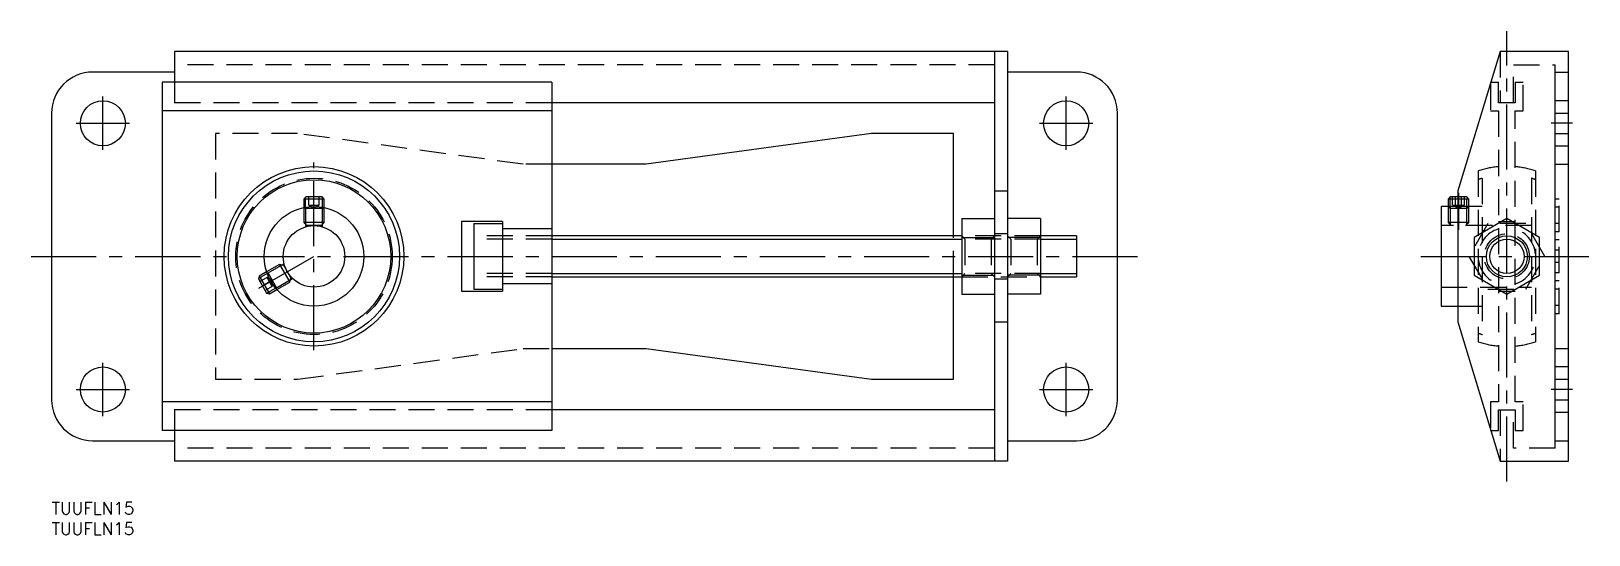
# Model space of a CAD drawing. Extents: x -5 to 375, y -8 to 115.
import ezdxf

# ---------------------------------------------------------------- set-up
doc = ezdxf.new("R2010")
doc.units = 0
doc.header["$LTSCALE"] = 0.5
doc.linetypes.add('CENTER', pattern=[50.8, 31.75, -6.35, 6.35, -6.35])
doc.linetypes.add('DASHED', pattern=[19.05, 12.7, -6.35])
for name, color, linetype in [('MSM_CENTER', 1, 'CENTER'), ('MSM_CONTINUOUS', 7, 'CONTINUOUS'), ('MSM_DASHED', 4, 'DASHED'), ('MSM_NARROW', 5, 'CONTINUOUS'), ('MSM_PART_NUMBER', 7, 'CONTINUOUS')]:
    doc.layers.add(name, color=color, linetype=linetype)
doc.styles.get("Standard").update_dxf_attribs({"font": 'txt.shx', "height": 3, "bigfont": 'bigfont.shx'})

msp = doc.modelspace()

# ---------------------------------------------------------------- linework, layer by layer
at = {"layer": 'MSM_CENTER'}
for p, q in [((355, 5), (355, 115)), ((12.5, 86), (12.5, 99)), ((247.5, 86), (247.5, 99)), ((6, 92.5), (19, 92.5)), ((241, 92.5), (254, 92.5)), ((371, 92.5), (365.8, 92.5)), ((64, 37.09), (64, 82.91)), ((343.2, 75.5), (343.2, 66.5)), ((-5, 60), (265, 60)), ((50.58, 52.25), (64, 60)), ((334, 60), (375, 60)), ((12.5, 21), (12.5, 34)), ((247.5, 21), (247.5, 34)), ((6, 27.5), (19, 27.5)), ((241, 27.5), (254, 27.5)), ((371, 27.5), (365.8, 27.5))]:
    msp.add_line(p, q, dxfattribs=at)
at = {"layer": 'MSM_CONTINUOUS'}
for p, q in [((233.2, 110), (30, 110)), ((30, 110), (30, 102.5)), ((230, 110), (230, 10)), ((233.2, 110), (233.2, 10)), ((353.4, 110), (343, 76)), ((370, 110), (353.4, 110)), ((370, 10), (370, 110)), ((30, 105), (10, 105)), ((250, 105), (233.2, 105)), ((366.8, 105), (370, 105)), ((366.8, 15), (366.8, 105)), ((27, 102.5), (27, 17.5)), ((122, 102.5), (27, 102.5)), ((122, 102.5), (122, 17.5)), ((351, 102.5), (351.11, 102.5)), ((351, 102.5), (351, 102.15)), ((122, 95.5), (27, 95.5)), ((230, 97.5), (122, 97.5)), ((0, 95), (0, 25)), ((260, 25), (260, 95)), ((200, 90), (145, 82.5)), ((220, 90), (200, 90)), ((220, 65), (220, 90)), ((145, 82.5), (122, 82.5)), ((343, 76), (343, 44)), ((61.99, 74.5), (61.5, 74.01)), ((66.5, 74.01), (61.5, 74.01)), ((61.5, 74.01), (61.5, 71.89)), ((66.01, 74.5), (61.99, 74.5)), ((66.5, 74.01), (66.01, 74.5)), ((66.5, 71.89), (66.5, 74.01)), ((230, 76), (233.2, 76)), ((341.19, 74.5), (340.7, 74.01)), ((340.7, 74.01), (340.7, 72.15)), ((343, 74.01), (340.7, 74.01)), ((343, 74.5), (341.19, 74.5)), ((100, 68.5), (100, 51.5)), ((110, 68.5), (100, 68.5)), ((110, 68.5), (110, 51.5)), ((222, 69.24), (230, 69.24)), ((222, 69.24), (222, 50.76)), ((241.2, 69.24), (233.2, 69.24)), ((241.2, 69.24), (241.2, 50.76)), ((343, 72.15), (339, 72.15)), ((339, 72.15), (339, 47.85)), ((355, 69.24), (347, 64.62)), ((363, 64.62), (355, 69.24)), ((103, 68), (103, 52)), ((103, 68), (110, 68)), ((122, 66.71), (110, 66.71)), ((222, 65), (122, 65)), ((222, 64.62), (230, 64.62)), ((241.2, 64.62), (233.2, 64.62)), ((250, 65), (241.2, 65)), ((250, 65), (250, 55)), ((347, 64.62), (347, 55.38)), ((363, 55.38), (363, 64.62)), ((103, 60), (110, 60)), ((50.62, 55.16), (50.44, 54.49)), ((50.44, 54.49), (52.45, 51.01)), ((52.45, 56.22), (50.62, 55.16)), ((50.62, 55.16), (53.12, 50.83)), ((122, 53.29), (110, 53.29)), ((122, 55), (222, 55)), ((220, 30), (220, 55)), ((222, 55.38), (230, 55.38)), ((241.2, 55.38), (233.2, 55.38)), ((241.2, 55), (250, 55)), ((347, 55.38), (355, 50.76)), ((355, 50.76), (363, 55.38)), ((52.45, 51.01), (53.12, 50.83)), ((53.12, 50.83), (54.95, 51.89)), ((100, 51.5), (110, 51.5)), ((103, 52), (110, 52)), ((222, 50.76), (230, 50.76)), ((241.2, 50.76), (233.2, 50.76)), ((339, 47.85), (343, 47.85)), ((230, 44), (233.2, 44)), ((343, 44), (353.4, 10)), ((122, 37.5), (145, 37.5)), ((145, 37.5), (200, 30)), ((200, 30), (220, 30)), ((122, 24.5), (27, 24.5)), ((230, 22.5), (122, 22.5)), ((122, 17.5), (27, 17.5)), ((30, 17.5), (30, 10)), ((351, 17.85), (351, 17.5)), ((351, 17.5), (351.11, 17.5)), ((10, 15), (30, 15)), ((233.2, 15), (250, 15)), ((366.8, 15), (370, 15)), ((233.2, 10), (30, 10)), ((353.4, 10), (370, 10))]:
    msp.add_line(p, q, dxfattribs=at)
for centre, radius in [((12.5, 92.5), 5.5), ((247.5, 92.5), 5.5), ((64, 60), 21.91), ((64, 60), 20.86), ((64, 60), 18.73), ((64, 60), 12.15), ((64, 60), 7.5), ((355, 60), 5), ((12.5, 27.5), 5.5), ((247.5, 27.5), 5.5)]:
    msp.add_circle(centre, radius, dxfattribs=at)
for centre, start, end in [((10, 95), 90, 180), ((250, 95), 360, 90), ((10, 25), 180, 270), ((250, 25), 270, 0)]:
    msp.add_arc(centre, 10, start, end, dxfattribs=at)
at = {"layer": 'MSM_DASHED'}
for p, q in [((230, 106.8), (30, 106.8)), ((353.4, 110), (353.4, 97.5)), ((356.6, 106.8), (366.8, 106.8)), ((356.6, 97.5), (356.6, 106.8)), ((366.8, 105), (366.8, 106.8)), ((30, 102.5), (30, 97.5)), ((351, 102.15), (351, 95.5)), ((351.11, 102.5), (353, 102.5)), ((353, 97.5), (353, 102.5)), ((357, 102.5), (359, 102.5)), ((357, 102.5), (357, 97.5)), ((359, 95.5), (359, 102.5)), ((122, 97.5), (27, 97.5)), ((351, 95.5), (353, 95.5)), ((357, 97.5), (353, 97.5)), ((353, 95.5), (353, 24.5)), ((357, 24.5), (357, 95.5)), ((357, 95.5), (359, 95.5)), ((370, 98), (366.8, 98)), ((60, 90), (40, 90)), ((40, 90), (40, 30)), ((115, 82.5), (60, 90)), ((366.8, 90), (370, 90)), ((366.8, 87), (370, 87)), ((122, 82.5), (115, 82.5)), ((348, 80.86), (348, 39.14)), ((362, 80.86), (362, 39.14)), ((366.8, 82.5), (370, 82.5)), ((349, 79.08), (349, 40.92)), ((361, 79.08), (361, 40.92)), ((62.75, 72.5), (62.75, 74.5)), ((62.75, 72.5), (65.25, 72.5)), ((62.75, 72.5), (64, 71.78)), ((64, 72.5), (64, 74.5)), ((64, 71.78), (65.25, 72.5)), ((65.25, 72.5), (65.25, 74.5)), ((341.76, 72.5), (341.76, 74.5)), ((341.76, 72.5), (344.64, 72.5)), ((341.95, 72.5), (343.2, 71.78)), ((342.48, 72.5), (342.48, 74.5)), ((345.21, 74.5), (343, 74.5)), ((345.7, 74.01), (343, 74.01)), ((343.2, 71.78), (344.45, 72.5)), ((343.92, 72.5), (343.92, 74.5)), ((344.64, 72.5), (344.64, 74.5)), ((345.7, 74.01), (345.21, 74.5)), ((345.27, 67.5), (345.27, 74.44)), ((345.7, 68.25), (345.7, 74.01)), ((367.8, 74), (366.8, 74)), ((367.8, 66), (367.8, 74)), ((61.5, 71.89), (61.5, 68.25)), ((61.72, 71.93), (61.93, 71.72)), ((61.93, 71.97), (61.93, 67.21)), ((66.07, 71.72), (61.93, 71.72)), ((66.07, 67.21), (66.07, 71.97)), ((66.07, 71.72), (66.28, 71.93)), ((66.5, 68.25), (66.5, 71.89)), ((340.7, 72.15), (340.7, 68.25)), ((340.7, 72.15), (341.13, 71.72)), ((340.71, 72.15), (340.7, 72.15)), ((341.13, 72.15), (341.13, 67.5)), ((345.27, 71.72), (341.13, 71.72)), ((349, 72.15), (343, 72.15)), ((345.27, 71.72), (345.7, 72.15)), ((353, 68.5), (357, 68.5)), ((367.8, 72), (366.8, 72)), ((66.5, 68.25), (61.5, 68.25)), ((61.5, 68.25), (62.25, 67.5)), ((66.07, 67.5), (61.93, 67.5)), ((65.75, 67.5), (66.5, 68.25)), ((122, 65), (103, 65)), ((220, 55), (220, 65)), ((241.2, 65), (222, 65)), ((222.81, 64.19), (222, 65)), ((230, 65), (229.19, 64.19)), ((233.2, 65.5), (230, 65.5)), ((234.01, 64.19), (233.2, 65)), ((241.2, 65), (240.39, 64.19)), ((361, 67.5), (339, 67.5)), ((340.7, 68.25), (341.45, 67.5)), ((345.7, 68.25), (340.7, 68.25)), ((344.95, 67.5), (345.7, 68.25)), ((350.38, 68), (345.76, 60)), ((359.62, 68), (350.38, 68)), ((364.24, 60), (359.62, 68)), ((367.8, 68), (366.8, 68)), ((367.8, 66), (366.8, 66)), ((122, 64.19), (103, 64.19)), ((241.2, 64.19), (222, 64.19)), ((222.81, 64.19), (222.81, 55.81)), ((229.19, 64.19), (229.19, 55.81)), ((234.01, 64.19), (234.01, 55.81)), ((240.39, 64.19), (240.39, 55.81)), ((367.8, 64), (366.8, 64)), ((367.8, 61.5), (366.8, 61.5)), ((367.8, 56), (367.8, 64)), ((55.61, 58.04), (52.45, 56.22)), ((56.72, 58.19), (52.6, 55.8)), ((55.61, 58.04), (58.11, 53.71)), ((56.63, 57.77), (55.61, 58.04)), ((56.47, 58.04), (58.54, 54.46)), ((345.76, 60), (350.38, 52)), ((359.62, 52), (364.24, 60)), ((367.8, 58.5), (366.8, 58.5)), ((52.55, 54.83), (50.82, 53.83)), ((53.17, 53.75), (51.44, 52.75)), ((52.82, 55.93), (52.53, 56.01)), ((53.8, 52.67), (52.55, 54.83)), ((53.8, 54.11), (52.55, 54.83)), ((52.82, 55.93), (54.89, 52.35)), ((53.8, 52.67), (53.8, 54.11)), ((54.66, 52.22), (58.79, 54.6)), ((54.95, 51.89), (58.11, 53.71)), ((58.11, 53.71), (58.38, 54.73)), ((122, 55.81), (103, 55.81)), ((122, 55), (103, 55)), ((241.2, 55.81), (222, 55.81)), ((222.81, 55.81), (222, 55)), ((222, 55), (241.2, 55)), ((230, 55), (229.19, 55.81)), ((230, 54.5), (233.2, 54.5)), ((234.01, 55.81), (233.2, 55)), ((241.2, 55), (240.39, 55.81)), ((367.8, 56), (366.8, 56)), ((367.8, 54), (366.8, 54)), ((367.8, 46), (367.8, 54)), ((53.8, 52.67), (52.07, 51.67)), ((54.81, 52.06), (54.89, 52.35)), ((339, 52.5), (361, 52.5)), ((350.38, 52), (359.62, 52)), ((353, 51.5), (357, 51.5)), ((367.8, 52), (366.8, 52)), ((343, 47.85), (349, 47.85)), ((367.8, 48), (366.8, 48)), ((367.8, 46), (366.8, 46)), ((60, 30), (115, 37.5)), ((115, 37.5), (122, 37.5)), ((366.8, 37.5), (370, 37.5)), ((370, 33), (366.8, 33)), ((40, 30), (60, 30)), ((366.8, 30), (370, 30)), ((353, 24.5), (351, 24.5)), ((351, 24.5), (351, 17.85)), ((359, 24.5), (357, 24.5)), ((359, 17.5), (359, 24.5)), ((122, 22.5), (27, 22.5)), ((30, 22.5), (30, 17.5)), ((353, 17.5), (353, 22.5)), ((353, 22.5), (357, 22.5)), ((353.4, 22.5), (353.4, 10)), ((356.6, 13.2), (356.6, 22.5)), ((357, 22.5), (357, 17.5)), ((366.8, 22), (370, 22)), ((351.11, 17.5), (353, 17.5)), ((357, 17.5), (359, 17.5)), ((230, 13.2), (30, 13.2)), ((366.8, 13.2), (356.6, 13.2)), ((366.8, 13.2), (366.8, 15))]:
    msp.add_line(p, q, dxfattribs=at)
for centre, radius in [((64, 60), 19.08), ((355, 60), 5.5)]:
    msp.add_circle(centre, radius, dxfattribs=at)
for radius, start, end in [(22, 95.2159, 108.553), (22, 71.447, 84.7841), (20, 107.4576, 110.4873), (20, 69.5127, 72.5424), (7, 106.6015, 253.3985), (7, 286.6015, 73.3985), (20, 249.5127, 252.5424), (22, 251.447, 264.7841), (22, 275.2159, 288.553), (20, 287.4576, 290.4873)]:
    msp.add_arc((355, 60), radius, start, end, dxfattribs=at)
at = {"layer": 'MSM_NARROW'}
for p, q in [((366.8, 95), (370, 95)), ((61.93, 71.97), (61.93, 74.44)), ((66.07, 71.97), (66.07, 74.44)), ((341.13, 72.15), (341.13, 74.44)), ((122, 64.19), (222, 64.19)), ((241.2, 64.19), (250, 64.19)), ((52.6, 55.8), (50.46, 54.57)), ((122, 55.81), (222, 55.81)), ((241.2, 55.81), (250, 55.81)), ((54.66, 52.22), (52.53, 50.99)), ((366.8, 25), (370, 25))]:
    msp.add_line(p, q, dxfattribs=at)
msp.add_circle((355, 60), 4.19, dxfattribs=at)

# ---------------------------------------------------------------- texts
at = {"layer": 'MSM_PART_NUMBER'}
for p in [(0, -3), (0, -8)]:
    msp.add_text('TUUFLN15', height=3, dxfattribs=at).set_placement(p)

doc.saveas('drawing.dxf')
